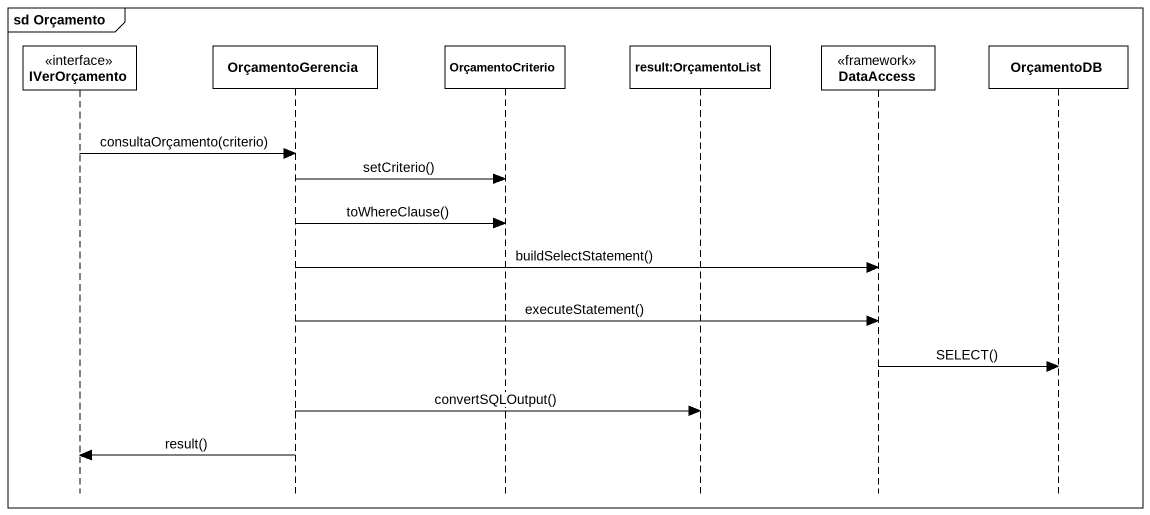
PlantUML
@startuml
mainframe sd Orçamento
hide footbox
participant IVerOrçamento <<interface>>
participant OrçamentoGerencia
participant OrçamentoCriterio
participant "result:OrçamentoList" as result_OrçamentoList
participant DataAccess <<framework>>
participant OrçamentoDB

IVerOrçamento -> OrçamentoGerencia : consultaOrçamento(criterio)
OrçamentoGerencia -> OrçamentoCriterio : setCriterio()
OrçamentoGerencia -> OrçamentoCriterio : toWhereClause()
OrçamentoGerencia -> DataAccess : buildSelectStatement()
OrçamentoGerencia -> DataAccess : executeStatement()
DataAccess -> OrçamentoDB : SELECT()
OrçamentoGerencia -> result_OrçamentoList : convertSQLOutput()
OrçamentoGerencia -> IVerOrçamento : result()
@enduml
